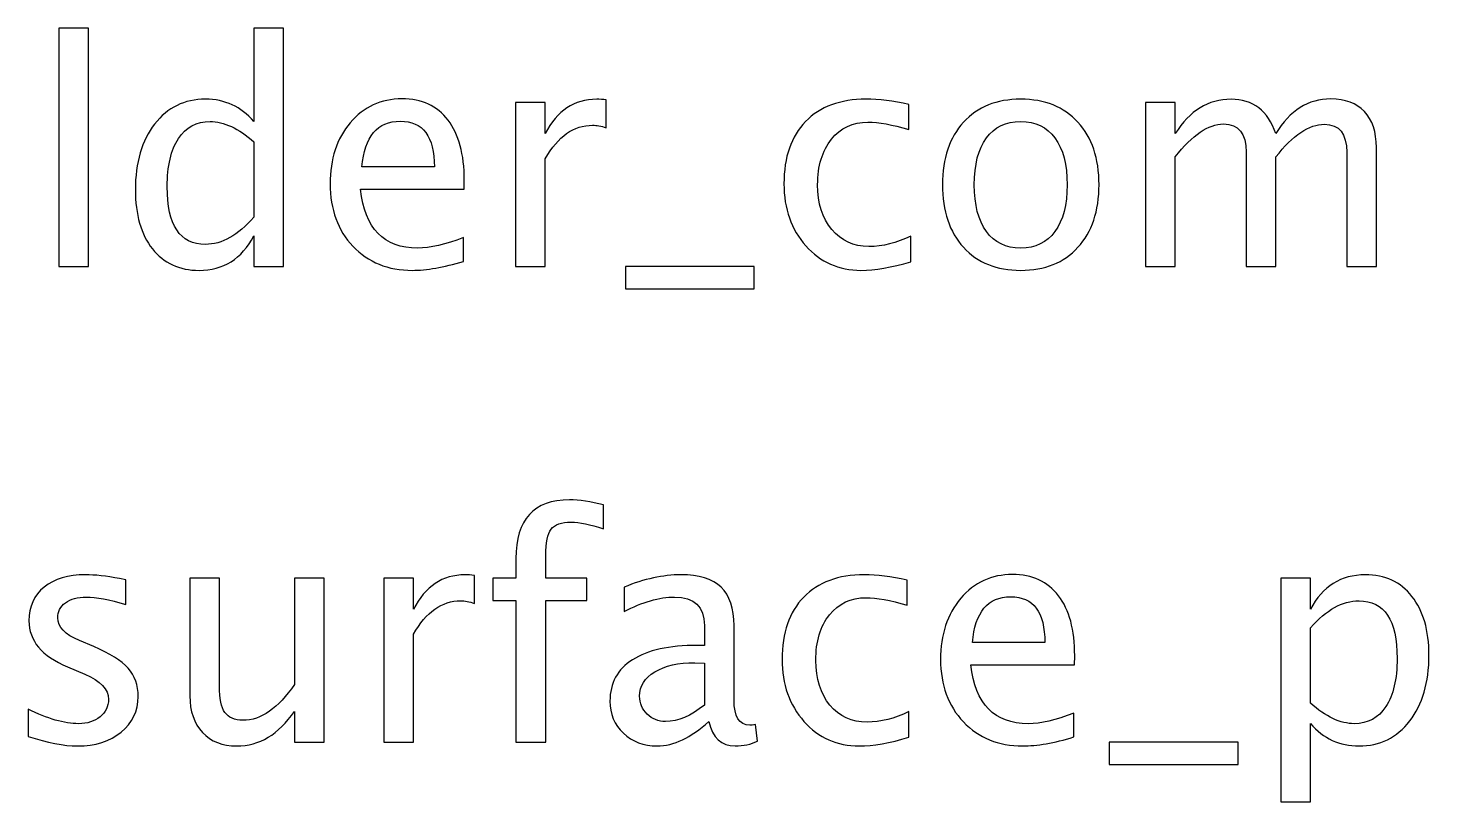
# Model space of a CAD drawing. Header units: centimetres. Extents: x -69 to 69, y -115 to 104.
# Drawn here: x 4.4 to 27.4, y 91.38 to 104.09 of the extents above; entities that cross this region are included whole.
import ezdxf

# ---------------------------------------------------------------- set-up
doc = ezdxf.new("R2010")
doc.units = ezdxf.units.CM
doc.header["$MEASUREMENT"] = 0
doc.layers.add('Layer 1', color=7, linetype='Continuous')

msp = doc.modelspace()

# ---------------------------------------------------------------- linework, layer by layer
at = {"layer": 'Layer 1'}
for points, knots in [([(4.90959, 100.17044), (4.90959, 100.17044), (4.90959, 104.08712), (4.90959, 104.08712), (4.90959, 104.08712), (4.90959, 104.08712), (5.39727, 104.08712), (5.39727, 104.08712), (5.39727, 104.08712), (5.39727, 104.08712), (5.39727, 100.17044), (5.39727, 100.17044), (5.39727, 100.17044), (5.39727, 100.17044), (4.90959, 100.17044), (4.90959, 100.17044)], [0, 0, 0, 0, 0.2, 0.2, 0.2, 0.2, 0.4, 0.4, 0.4, 0.4, 0.6, 0.6, 0.6, 0.6, 1, 1, 1, 1]), ([(8.10999, 100.17044), (8.10999, 100.17044), (8.10999, 100.6759), (8.10999, 100.6759), (8.10999, 100.6759), (7.91102, 100.29829), (7.6113, 100.10948), (7.21083, 100.10948), (7.21083, 100.10948), (6.88571, 100.10948), (6.63002, 100.22717), (6.44375, 100.46339), (6.44375, 100.46339), (6.25748, 100.69961), (6.16435, 101.02219), (6.16435, 101.43113), (6.16435, 101.43113), (6.16435, 101.87817), (6.27018, 102.238), (6.481, 102.51063), (6.481, 102.51063), (6.69267, 102.78241), (6.97038, 102.91872), (7.31497, 102.91872), (7.31497, 102.91872), (7.63416, 102.91872), (7.90002, 102.7968), (8.10999, 102.55211), (8.10999, 102.55211), (8.10999, 102.55211), (8.10999, 104.08712), (8.10999, 104.08712), (8.10999, 104.08712), (8.10999, 104.08712), (8.59767, 104.08712), (8.59767, 104.08712), (8.59767, 104.08712), (8.59767, 104.08712), (8.59767, 100.17044), (8.59767, 100.17044), (8.59767, 100.17044), (8.59767, 100.17044), (8.10999, 100.17044), (8.10999, 100.17044)], [0, 0, 0, 0, 0.08333333, 0.08333333, 0.08333333, 0.08333333, 0.16666667, 0.16666667, 0.16666667, 0.16666667, 0.25, 0.25, 0.25, 0.25, 0.33333333, 0.33333333, 0.33333333, 0.33333333, 0.41666667, 0.41666667, 0.41666667, 0.41666667, 0.5, 0.5, 0.5, 0.5, 0.58333333, 0.58333333, 0.58333333, 0.58333333, 0.66666667, 0.66666667, 0.66666667, 0.66666667, 0.75, 0.75, 0.75, 0.75, 0.83333333, 0.83333333, 0.83333333, 0.83333333, 1, 1, 1, 1]), ([(11.55084, 100.2568), (11.22318, 100.15859), (10.94293, 100.10948), (10.70925, 100.10948), (10.70925, 100.10948), (10.31047, 100.10948), (9.9862, 100.24156), (9.73643, 100.50487), (9.73643, 100.50487), (9.48667, 100.76819), (9.36136, 101.10939), (9.36136, 101.52934), (9.36136, 101.52934), (9.36136, 101.93659), (9.47143, 102.27102), (9.69241, 102.53264), (9.69241, 102.53264), (9.91339, 102.79341), (10.19617, 102.9238), (10.54077, 102.9238), (10.54077, 102.9238), (10.86673, 102.9238), (11.11904, 102.80781), (11.29684, 102.57582), (11.29684, 102.57582), (11.47464, 102.34383), (11.56354, 102.01533), (11.56354, 101.58945), (11.56354, 101.58945), (11.56354, 101.58945), (11.561, 101.44044), (11.561, 101.44044), (11.561, 101.44044), (11.561, 101.44044), (9.8592, 101.44044), (9.8592, 101.44044), (9.8592, 101.44044), (9.93032, 100.79697), (10.24443, 100.47524), (10.80069, 100.47524), (10.80069, 100.47524), (11.00474, 100.47524), (11.25451, 100.53281), (11.55084, 100.64796), (11.55084, 100.64796), (11.55084, 100.64796), (11.55084, 100.2568), (11.55084, 100.2568)], [0, 0, 0, 0, 0.07692308, 0.07692308, 0.07692308, 0.07692308, 0.15384615, 0.15384615, 0.15384615, 0.15384615, 0.23076923, 0.23076923, 0.23076923, 0.23076923, 0.30769231, 0.30769231, 0.30769231, 0.30769231, 0.38461538, 0.38461538, 0.38461538, 0.38461538, 0.46153846, 0.46153846, 0.46153846, 0.46153846, 0.53846154, 0.53846154, 0.53846154, 0.53846154, 0.61538462, 0.61538462, 0.61538462, 0.61538462, 0.69230769, 0.69230769, 0.69230769, 0.69230769, 0.76923077, 0.76923077, 0.76923077, 0.76923077, 0.84615385, 0.84615385, 0.84615385, 0.84615385, 1, 1, 1, 1]), ([(12.40513, 100.17044), (12.40513, 100.17044), (12.40513, 102.86284), (12.40513, 102.86284), (12.40513, 102.86284), (12.40513, 102.86284), (12.89281, 102.86284), (12.89281, 102.86284), (12.89281, 102.86284), (12.89281, 102.86284), (12.89281, 102.35399), (12.89281, 102.35399), (12.89281, 102.35399), (13.0867, 102.73076), (13.36779, 102.91872), (13.73694, 102.91872), (13.73694, 102.91872), (13.78689, 102.91872), (13.83938, 102.91449), (13.89357, 102.90602), (13.89357, 102.90602), (13.89357, 102.90602), (13.89357, 102.44967), (13.89357, 102.44967), (13.89357, 102.44967), (13.8089, 102.47761), (13.7344, 102.492), (13.67005, 102.492), (13.67005, 102.492), (13.36017, 102.492), (13.10109, 102.30912), (12.89281, 101.94251), (12.89281, 101.94251), (12.89281, 101.94251), (12.89281, 100.17044), (12.89281, 100.17044), (12.89281, 100.17044), (12.89281, 100.17044), (12.40513, 100.17044), (12.40513, 100.17044)], [0, 0, 0, 0, 0.09090909, 0.09090909, 0.09090909, 0.09090909, 0.18181818, 0.18181818, 0.18181818, 0.18181818, 0.27272727, 0.27272727, 0.27272727, 0.27272727, 0.36363636, 0.36363636, 0.36363636, 0.36363636, 0.45454545, 0.45454545, 0.45454545, 0.45454545, 0.54545455, 0.54545455, 0.54545455, 0.54545455, 0.63636364, 0.63636364, 0.63636364, 0.63636364, 0.72727273, 0.72727273, 0.72727273, 0.72727273, 0.81818182, 0.81818182, 0.81818182, 0.81818182, 1, 1, 1, 1]), ([(18.89314, 100.25172), (18.57733, 100.15689), (18.30471, 100.10948), (18.07526, 100.10948), (18.07526, 100.10948), (17.71119, 100.10948), (17.40978, 100.2441), (17.17017, 100.51249), (17.17017, 100.51249), (16.93057, 100.78173), (16.81034, 101.12125), (16.81034, 101.53019), (16.81034, 101.53019), (16.81034, 101.96707), (16.92887, 102.30827), (17.16594, 102.55211), (17.16594, 102.55211), (17.40301, 102.7968), (17.73405, 102.91872), (18.15908, 102.91872), (18.15908, 102.91872), (18.36821, 102.91872), (18.60358, 102.88993), (18.86266, 102.83236), (18.86266, 102.83236), (18.86266, 102.83236), (18.86266, 102.42088), (18.86266, 102.42088), (18.86266, 102.42088), (18.58749, 102.50216), (18.36313, 102.5428), (18.19041, 102.5428), (18.19041, 102.5428), (17.93979, 102.5428), (17.73913, 102.44882), (17.58927, 102.26171), (17.58927, 102.26171), (17.43941, 102.07459), (17.36406, 101.82483), (17.36406, 101.51325), (17.36406, 101.51325), (17.36406, 101.21099), (17.44195, 100.96715), (17.59689, 100.78004), (17.59689, 100.78004), (17.75183, 100.59377), (17.95419, 100.50064), (18.20565, 100.50064), (18.20565, 100.50064), (18.42832, 100.50064), (18.65692, 100.55821), (18.89314, 100.67336), (18.89314, 100.67336), (18.89314, 100.67336), (18.89314, 100.25172), (18.89314, 100.25172)], [0, 0, 0, 0, 0.06666667, 0.06666667, 0.06666667, 0.06666667, 0.13333333, 0.13333333, 0.13333333, 0.13333333, 0.2, 0.2, 0.2, 0.2, 0.26666667, 0.26666667, 0.26666667, 0.26666667, 0.33333333, 0.33333333, 0.33333333, 0.33333333, 0.4, 0.4, 0.4, 0.4, 0.46666667, 0.46666667, 0.46666667, 0.46666667, 0.53333333, 0.53333333, 0.53333333, 0.53333333, 0.6, 0.6, 0.6, 0.6, 0.66666667, 0.66666667, 0.66666667, 0.66666667, 0.73333333, 0.73333333, 0.73333333, 0.73333333, 0.8, 0.8, 0.8, 0.8, 0.86666667, 0.86666667, 0.86666667, 0.86666667, 1, 1, 1, 1]), ([(20.69739, 100.10948), (20.302, 100.10948), (19.98873, 100.23563), (19.75844, 100.48794), (19.75844, 100.48794), (19.5273, 100.74025), (19.41215, 101.08315), (19.41215, 101.51579), (19.41215, 101.51579), (19.41215, 101.94759), (19.5273, 102.28965), (19.75844, 102.54111), (19.75844, 102.54111), (19.98873, 102.79257), (20.302, 102.91872), (20.69739, 102.91872), (20.69739, 102.91872), (21.09278, 102.91872), (21.40605, 102.79257), (21.63634, 102.54111), (21.63634, 102.54111), (21.86748, 102.28965), (21.98263, 101.94759), (21.98263, 101.51579), (21.98263, 101.51579), (21.98263, 101.08315), (21.86748, 100.74025), (21.63634, 100.48794), (21.63634, 100.48794), (21.40605, 100.23563), (21.09278, 100.10948), (20.69739, 100.10948)], [0, 0, 0, 0, 0.11111111, 0.11111111, 0.11111111, 0.11111111, 0.22222222, 0.22222222, 0.22222222, 0.22222222, 0.33333333, 0.33333333, 0.33333333, 0.33333333, 0.44444444, 0.44444444, 0.44444444, 0.44444444, 0.55555556, 0.55555556, 0.55555556, 0.55555556, 0.66666667, 0.66666667, 0.66666667, 0.66666667, 0.77777778, 0.77777778, 0.77777778, 0.77777778, 1, 1, 1, 1]), ([(22.74632, 100.17044), (22.74632, 100.17044), (22.74632, 102.86284), (22.74632, 102.86284), (22.74632, 102.86284), (22.74632, 102.86284), (23.234, 102.86284), (23.234, 102.86284), (23.234, 102.86284), (23.234, 102.86284), (23.234, 102.35399), (23.234, 102.35399), (23.234, 102.35399), (23.47191, 102.73076), (23.77671, 102.91872), (24.15009, 102.91872), (24.15009, 102.91872), (24.50993, 102.91872), (24.75461, 102.73076), (24.885, 102.35399), (24.885, 102.35399), (25.11614, 102.73415), (25.41755, 102.9238), (25.78755, 102.9238), (25.78755, 102.9238), (26.02377, 102.9238), (26.20749, 102.85437), (26.33873, 102.71467), (26.33873, 102.71467), (26.46996, 102.57497), (26.536, 102.37939), (26.536, 102.12793), (26.536, 102.12793), (26.536, 102.12793), (26.536, 100.17044), (26.536, 100.17044), (26.536, 100.17044), (26.536, 100.17044), (26.04832, 100.17044), (26.04832, 100.17044), (26.04832, 100.17044), (26.04832, 100.17044), (26.04832, 102.0475), (26.04832, 102.0475), (26.04832, 102.0475), (26.04832, 102.35399), (25.9264, 102.50724), (25.68256, 102.50724), (25.68256, 102.50724), (25.42941, 102.50724), (25.16355, 102.32859), (24.885, 101.97045), (24.885, 101.97045), (24.885, 101.97045), (24.885, 100.17044), (24.885, 100.17044), (24.885, 100.17044), (24.885, 100.17044), (24.39732, 100.17044), (24.39732, 100.17044), (24.39732, 100.17044), (24.39732, 100.17044), (24.39732, 102.04919), (24.39732, 102.04919), (24.39732, 102.04919), (24.39732, 102.35823), (24.27371, 102.51232), (24.02563, 102.51232), (24.02563, 102.51232), (23.77925, 102.51232), (23.51509, 102.33283), (23.234, 101.97299), (23.234, 101.97299), (23.234, 101.97299), (23.234, 100.17044), (23.234, 100.17044), (23.234, 100.17044), (23.234, 100.17044), (22.74632, 100.17044), (22.74632, 100.17044)], [0, 0, 0, 0, 0.04761905, 0.04761905, 0.04761905, 0.04761905, 0.0952381, 0.0952381, 0.0952381, 0.0952381, 0.14285714, 0.14285714, 0.14285714, 0.14285714, 0.19047619, 0.19047619, 0.19047619, 0.19047619, 0.23809524, 0.23809524, 0.23809524, 0.23809524, 0.28571429, 0.28571429, 0.28571429, 0.28571429, 0.33333333, 0.33333333, 0.33333333, 0.33333333, 0.38095238, 0.38095238, 0.38095238, 0.38095238, 0.42857143, 0.42857143, 0.42857143, 0.42857143, 0.47619048, 0.47619048, 0.47619048, 0.47619048, 0.52380952, 0.52380952, 0.52380952, 0.52380952, 0.57142857, 0.57142857, 0.57142857, 0.57142857, 0.61904762, 0.61904762, 0.61904762, 0.61904762, 0.66666667, 0.66666667, 0.66666667, 0.66666667, 0.71428571, 0.71428571, 0.71428571, 0.71428571, 0.76190476, 0.76190476, 0.76190476, 0.76190476, 0.80952381, 0.80952381, 0.80952381, 0.80952381, 0.85714286, 0.85714286, 0.85714286, 0.85714286, 0.9047619, 0.9047619, 0.9047619, 0.9047619, 1, 1, 1, 1]), ([(8.10999, 102.21853), (7.85684, 102.4412), (7.61723, 102.55296), (7.39032, 102.55296), (7.39032, 102.55296), (7.1668, 102.55296), (6.99408, 102.45983), (6.87132, 102.27271), (6.87132, 102.27271), (6.74855, 102.08645), (6.68759, 101.82229), (6.68759, 101.48023), (6.68759, 101.48023), (6.68759, 100.85116), (6.89587, 100.5362), (7.31328, 100.5362), (7.31328, 100.5362), (7.58421, 100.5362), (7.85006, 100.68437), (8.10999, 100.97985), (8.10999, 100.97985), (8.10999, 100.97985), (8.10999, 102.21853), (8.10999, 102.21853)], [0, 0, 0, 0, 0.14285714, 0.14285714, 0.14285714, 0.14285714, 0.28571429, 0.28571429, 0.28571429, 0.28571429, 0.42857143, 0.42857143, 0.42857143, 0.42857143, 0.57142857, 0.57142857, 0.57142857, 0.57142857, 0.71428571, 0.71428571, 0.71428571, 0.71428571, 1, 1, 1, 1]), ([(9.8846, 101.8062), (9.8846, 101.8062), (11.07332, 101.8062), (11.07332, 101.8062), (11.07332, 101.8062), (11.07332, 102.30743), (10.88621, 102.55804), (10.51283, 102.55804), (10.51283, 102.55804), (10.13691, 102.55804), (9.92778, 102.30743), (9.8846, 101.8062)], [0, 0, 0, 0, 0.25, 0.25, 0.25, 0.25, 0.5, 0.5, 0.5, 0.5, 1, 1, 1, 1]), ([(20.69654, 100.47524), (20.93784, 100.47524), (21.1258, 100.56583), (21.25958, 100.74787), (21.25958, 100.74787), (21.3925, 100.92905), (21.45939, 101.18559), (21.45939, 101.51579), (21.45939, 101.51579), (21.45939, 101.84515), (21.3925, 102.10084), (21.25958, 102.28203), (21.25958, 102.28203), (21.1258, 102.46237), (20.93784, 102.55296), (20.69654, 102.55296), (20.69654, 102.55296), (20.4544, 102.55296), (20.26644, 102.46237), (20.13436, 102.28203), (20.13436, 102.28203), (20.00143, 102.10084), (19.93539, 101.84515), (19.93539, 101.51579), (19.93539, 101.51579), (19.93539, 101.18559), (20.00143, 100.92905), (20.13436, 100.74787), (20.13436, 100.74787), (20.26644, 100.56583), (20.4544, 100.47524), (20.69654, 100.47524)], [0, 0, 0, 0, 0.11111111, 0.11111111, 0.11111111, 0.11111111, 0.22222222, 0.22222222, 0.22222222, 0.22222222, 0.33333333, 0.33333333, 0.33333333, 0.33333333, 0.44444444, 0.44444444, 0.44444444, 0.44444444, 0.55555556, 0.55555556, 0.55555556, 0.55555556, 0.66666667, 0.66666667, 0.66666667, 0.66666667, 0.77777778, 0.77777778, 0.77777778, 0.77777778, 1, 1, 1, 1]), ([(14.20938, 99.80468), (14.20938, 99.80468), (14.20938, 100.17044), (14.20938, 100.17044), (14.20938, 100.17044), (14.20938, 100.17044), (16.32266, 100.17044), (16.32266, 100.17044), (16.32266, 100.17044), (16.32266, 100.17044), (16.32266, 99.80468), (16.32266, 99.80468), (16.32266, 99.80468), (16.32266, 99.80468), (14.20938, 99.80468), (14.20938, 99.80468)], [0, 0, 0, 0, 0.2, 0.2, 0.2, 0.2, 0.4, 0.4, 0.4, 0.4, 0.6, 0.6, 0.6, 0.6, 1, 1, 1, 1]), ([(12.41192, 92.36417), (12.41192, 92.36417), (12.41192, 94.69081), (12.41192, 94.69081), (12.41192, 94.69081), (12.41192, 94.69081), (12.03007, 94.69081), (12.03007, 94.69081), (12.03007, 94.69081), (12.03007, 94.69081), (12.03007, 95.05657), (12.03007, 95.05657), (12.03007, 95.05657), (12.03007, 95.05657), (12.41192, 95.05657), (12.41192, 95.05657), (12.41192, 95.05657), (12.41192, 95.05657), (12.41192, 95.37915), (12.41192, 95.37915), (12.41192, 95.37915), (12.41192, 96.02092), (12.70487, 96.34181), (13.29076, 96.34181), (13.29076, 96.34181), (13.45501, 96.34181), (13.64128, 96.31472), (13.84956, 96.26053), (13.84956, 96.26053), (13.84956, 96.26053), (13.84956, 95.86937), (13.84956, 95.86937), (13.84956, 95.86937), (13.62858, 95.94049), (13.45163, 95.97605), (13.3187, 95.97605), (13.3187, 95.97605), (13.15699, 95.97605), (13.04692, 95.93795), (12.9885, 95.8609), (12.9885, 95.8609), (12.92923, 95.78386), (12.8996, 95.64077), (12.8996, 95.43164), (12.8996, 95.43164), (12.8996, 95.43164), (12.8996, 95.05657), (12.8996, 95.05657), (12.8996, 95.05657), (12.8996, 95.05657), (13.57609, 95.05657), (13.57609, 95.05657), (13.57609, 95.05657), (13.57609, 95.05657), (13.57609, 94.69081), (13.57609, 94.69081), (13.57609, 94.69081), (13.57609, 94.69081), (12.8996, 94.69081), (12.8996, 94.69081), (12.8996, 94.69081), (12.8996, 94.69081), (12.8996, 92.36417), (12.8996, 92.36417), (12.8996, 92.36417), (12.8996, 92.36417), (12.41192, 92.36417), (12.41192, 92.36417)], [0, 0, 0, 0, 0.05555556, 0.05555556, 0.05555556, 0.05555556, 0.11111111, 0.11111111, 0.11111111, 0.11111111, 0.16666667, 0.16666667, 0.16666667, 0.16666667, 0.22222222, 0.22222222, 0.22222222, 0.22222222, 0.27777778, 0.27777778, 0.27777778, 0.27777778, 0.33333333, 0.33333333, 0.33333333, 0.33333333, 0.38888889, 0.38888889, 0.38888889, 0.38888889, 0.44444444, 0.44444444, 0.44444444, 0.44444444, 0.5, 0.5, 0.5, 0.5, 0.55555556, 0.55555556, 0.55555556, 0.55555556, 0.61111111, 0.61111111, 0.61111111, 0.61111111, 0.66666667, 0.66666667, 0.66666667, 0.66666667, 0.72222222, 0.72222222, 0.72222222, 0.72222222, 0.77777778, 0.77777778, 0.77777778, 0.77777778, 0.83333333, 0.83333333, 0.83333333, 0.83333333, 0.88888889, 0.88888889, 0.88888889, 0.88888889, 1, 1, 1, 1]), ([(4.40245, 92.46069), (4.40245, 92.46069), (4.40245, 92.90773), (4.40245, 92.90773), (4.40245, 92.90773), (4.72164, 92.74856), (4.9985, 92.66897), (5.23472, 92.66897), (5.23472, 92.66897), (5.37527, 92.66897), (5.49211, 92.70707), (5.5844, 92.78327), (5.5844, 92.78327), (5.67668, 92.85862), (5.72325, 92.95345), (5.72325, 93.06775), (5.72325, 93.06775), (5.72325, 93.23454), (5.59371, 93.37255), (5.33463, 93.48177), (5.33463, 93.48177), (5.33463, 93.48177), (5.0493, 93.60284), (5.0493, 93.60284), (5.0493, 93.60284), (4.62851, 93.77726), (4.41769, 94.02956), (4.41769, 94.35722), (4.41769, 94.35722), (4.41769, 94.59175), (4.50066, 94.77632), (4.66661, 94.91094), (4.66661, 94.91094), (4.83256, 95.04556), (5.06031, 95.11245), (5.34902, 95.11245), (5.34902, 95.11245), (5.49888, 95.11245), (5.68515, 95.09213), (5.90613, 95.05064), (5.90613, 95.05064), (5.90613, 95.05064), (6.00773, 95.03117), (6.00773, 95.03117), (6.00773, 95.03117), (6.00773, 95.03117), (6.00773, 94.62477), (6.00773, 94.62477), (6.00773, 94.62477), (5.73595, 94.70605), (5.5192, 94.74669), (5.35749, 94.74669), (5.35749, 94.74669), (5.21525, 94.74669), (5.10264, 94.71536), (5.01713, 94.65356), (5.01713, 94.65356), (4.93246, 94.59175), (4.89013, 94.50878), (4.89013, 94.40464), (4.89013, 94.40464), (4.89013, 94.25816), (5.00866, 94.1337), (5.24658, 94.03295), (5.24658, 94.03295), (5.24658, 94.03295), (5.4811, 93.93389), (5.4811, 93.93389), (5.4811, 93.93389), (5.74696, 93.82213), (5.93492, 93.7036), (6.04498, 93.57914), (6.04498, 93.57914), (6.1559, 93.45468), (6.21093, 93.29889), (6.21093, 93.11262), (6.21093, 93.11262), (6.21093, 92.8764), (6.1178, 92.68252), (5.93068, 92.53096), (5.93068, 92.53096), (5.74442, 92.37941), (5.50566, 92.30321), (5.21525, 92.30321), (5.21525, 92.30321), (4.99173, 92.30321), (4.72164, 92.3557), (4.40245, 92.46069)], [0, 0, 0, 0, 0.04347826, 0.04347826, 0.04347826, 0.04347826, 0.08695652, 0.08695652, 0.08695652, 0.08695652, 0.13043478, 0.13043478, 0.13043478, 0.13043478, 0.17391304, 0.17391304, 0.17391304, 0.17391304, 0.2173913, 0.2173913, 0.2173913, 0.2173913, 0.26086957, 0.26086957, 0.26086957, 0.26086957, 0.30434783, 0.30434783, 0.30434783, 0.30434783, 0.34782609, 0.34782609, 0.34782609, 0.34782609, 0.39130435, 0.39130435, 0.39130435, 0.39130435, 0.43478261, 0.43478261, 0.43478261, 0.43478261, 0.47826087, 0.47826087, 0.47826087, 0.47826087, 0.52173913, 0.52173913, 0.52173913, 0.52173913, 0.56521739, 0.56521739, 0.56521739, 0.56521739, 0.60869565, 0.60869565, 0.60869565, 0.60869565, 0.65217391, 0.65217391, 0.65217391, 0.65217391, 0.69565217, 0.69565217, 0.69565217, 0.69565217, 0.73913043, 0.73913043, 0.73913043, 0.73913043, 0.7826087, 0.7826087, 0.7826087, 0.7826087, 0.82608696, 0.82608696, 0.82608696, 0.82608696, 0.86956522, 0.86956522, 0.86956522, 0.86956522, 0.91304348, 0.91304348, 0.91304348, 0.91304348, 1, 1, 1, 1]), ([(8.77548, 92.36417), (8.77548, 92.36417), (8.77548, 92.87048), (8.77548, 92.87048), (8.77548, 92.87048), (8.51555, 92.49202), (8.19975, 92.30321), (7.82891, 92.30321), (7.82891, 92.30321), (7.59353, 92.30321), (7.40642, 92.37687), (7.26757, 92.52504), (7.26757, 92.52504), (7.12787, 92.6732), (7.05844, 92.87217), (7.05844, 93.12363), (7.05844, 93.12363), (7.05844, 93.12363), (7.05844, 95.05657), (7.05844, 95.05657), (7.05844, 95.05657), (7.05844, 95.05657), (7.54612, 95.05657), (7.54612, 95.05657), (7.54612, 95.05657), (7.54612, 95.05657), (7.54612, 93.2828), (7.54612, 93.2828), (7.54612, 93.2828), (7.54612, 93.08045), (7.57575, 92.93736), (7.63417, 92.8527), (7.63417, 92.8527), (7.69344, 92.76718), (7.79165, 92.72485), (7.92966, 92.72485), (7.92966, 92.72485), (8.22769, 92.72485), (8.51047, 92.92043), (8.77548, 93.31244), (8.77548, 93.31244), (8.77548, 93.31244), (8.77548, 95.05657), (8.77548, 95.05657), (8.77548, 95.05657), (8.77548, 95.05657), (9.26316, 95.05657), (9.26316, 95.05657), (9.26316, 95.05657), (9.26316, 95.05657), (9.26316, 92.36417), (9.26316, 92.36417), (9.26316, 92.36417), (9.26316, 92.36417), (8.77548, 92.36417), (8.77548, 92.36417)], [0, 0, 0, 0, 0.06666667, 0.06666667, 0.06666667, 0.06666667, 0.13333333, 0.13333333, 0.13333333, 0.13333333, 0.2, 0.2, 0.2, 0.2, 0.26666667, 0.26666667, 0.26666667, 0.26666667, 0.33333333, 0.33333333, 0.33333333, 0.33333333, 0.4, 0.4, 0.4, 0.4, 0.46666667, 0.46666667, 0.46666667, 0.46666667, 0.53333333, 0.53333333, 0.53333333, 0.53333333, 0.6, 0.6, 0.6, 0.6, 0.66666667, 0.66666667, 0.66666667, 0.66666667, 0.73333333, 0.73333333, 0.73333333, 0.73333333, 0.8, 0.8, 0.8, 0.8, 0.86666667, 0.86666667, 0.86666667, 0.86666667, 1, 1, 1, 1]), ([(10.24191, 92.36417), (10.24191, 92.36417), (10.24191, 95.05657), (10.24191, 95.05657), (10.24191, 95.05657), (10.24191, 95.05657), (10.72959, 95.05657), (10.72959, 95.05657), (10.72959, 95.05657), (10.72959, 95.05657), (10.72959, 94.54772), (10.72959, 94.54772), (10.72959, 94.54772), (10.92348, 94.92449), (11.20457, 95.11245), (11.57372, 95.11245), (11.57372, 95.11245), (11.62367, 95.11245), (11.67616, 95.10822), (11.73035, 95.09975), (11.73035, 95.09975), (11.73035, 95.09975), (11.73035, 94.6434), (11.73035, 94.6434), (11.73035, 94.6434), (11.64568, 94.67134), (11.57118, 94.68573), (11.50683, 94.68573), (11.50683, 94.68573), (11.19695, 94.68573), (10.93787, 94.50285), (10.72959, 94.13624), (10.72959, 94.13624), (10.72959, 94.13624), (10.72959, 92.36417), (10.72959, 92.36417), (10.72959, 92.36417), (10.72959, 92.36417), (10.24191, 92.36417), (10.24191, 92.36417)], [0, 0, 0, 0, 0.09090909, 0.09090909, 0.09090909, 0.09090909, 0.18181818, 0.18181818, 0.18181818, 0.18181818, 0.27272727, 0.27272727, 0.27272727, 0.27272727, 0.36363636, 0.36363636, 0.36363636, 0.36363636, 0.45454545, 0.45454545, 0.45454545, 0.45454545, 0.54545455, 0.54545455, 0.54545455, 0.54545455, 0.63636364, 0.63636364, 0.63636364, 0.63636364, 0.72727273, 0.72727273, 0.72727273, 0.72727273, 0.81818182, 0.81818182, 0.81818182, 0.81818182, 1, 1, 1, 1]), ([(15.57592, 92.70707), (15.28297, 92.43783), (15.00103, 92.30321), (14.7301, 92.30321), (14.7301, 92.30321), (14.50742, 92.30321), (14.322, 92.37264), (14.17553, 92.51234), (14.17553, 92.51234), (14.02821, 92.65204), (13.95455, 92.82814), (13.95455, 93.04066), (13.95455, 93.04066), (13.95455, 93.33445), (14.07816, 93.56051), (14.32539, 93.71799), (14.32539, 93.71799), (14.57262, 93.87547), (14.92737, 93.95421), (15.38965, 93.95421), (15.38965, 93.95421), (15.38965, 93.95421), (15.50395, 93.95421), (15.50395, 93.95421), (15.50395, 93.95421), (15.50395, 93.95421), (15.50395, 94.27848), (15.50395, 94.27848), (15.50395, 94.27848), (15.50395, 94.5909), (15.34139, 94.74669), (15.01542, 94.74669), (15.01542, 94.74669), (14.76312, 94.74669), (14.4871, 94.6671), (14.18823, 94.50793), (14.18823, 94.50793), (14.18823, 94.50793), (14.18823, 94.90925), (14.18823, 94.90925), (14.18823, 94.90925), (14.51674, 95.04472), (14.82662, 95.11245), (15.11702, 95.11245), (15.11702, 95.11245), (15.4159, 95.11245), (15.63688, 95.04472), (15.77827, 94.9084), (15.77827, 94.9084), (15.92051, 94.77209), (15.99163, 94.56212), (15.99163, 94.27848), (15.99163, 94.27848), (15.99163, 94.27848), (15.99163, 93.06182), (15.99163, 93.06182), (15.99163, 93.06182), (15.99163, 92.78327), (16.07714, 92.64357), (16.24902, 92.64357), (16.24902, 92.64357), (16.27018, 92.64357), (16.30151, 92.64696), (16.343, 92.65373), (16.343, 92.65373), (16.343, 92.65373), (16.37771, 92.3828), (16.37771, 92.3828), (16.37771, 92.3828), (16.2668, 92.32946), (16.14488, 92.30321), (16.0111, 92.30321), (16.0111, 92.30321), (15.78335, 92.30321), (15.63857, 92.43783), (15.57592, 92.70707)], [0, 0, 0, 0, 0.05, 0.05, 0.05, 0.05, 0.1, 0.1, 0.1, 0.1, 0.15, 0.15, 0.15, 0.15, 0.2, 0.2, 0.2, 0.2, 0.25, 0.25, 0.25, 0.25, 0.3, 0.3, 0.3, 0.3, 0.35, 0.35, 0.35, 0.35, 0.4, 0.4, 0.4, 0.4, 0.45, 0.45, 0.45, 0.45, 0.5, 0.5, 0.5, 0.5, 0.55, 0.55, 0.55, 0.55, 0.6, 0.6, 0.6, 0.6, 0.65, 0.65, 0.65, 0.65, 0.7, 0.7, 0.7, 0.7, 0.75, 0.75, 0.75, 0.75, 0.8, 0.8, 0.8, 0.8, 0.85, 0.85, 0.85, 0.85, 0.9, 0.9, 0.9, 0.9, 1, 1, 1, 1]), ([(18.86268, 92.44545), (18.54687, 92.35062), (18.27425, 92.30321), (18.0448, 92.30321), (18.0448, 92.30321), (17.68073, 92.30321), (17.37932, 92.43783), (17.13971, 92.70622), (17.13971, 92.70622), (16.90011, 92.97546), (16.77988, 93.31498), (16.77988, 93.72392), (16.77988, 93.72392), (16.77988, 94.1608), (16.89841, 94.502), (17.13548, 94.74584), (17.13548, 94.74584), (17.37255, 94.99053), (17.70359, 95.11245), (18.12862, 95.11245), (18.12862, 95.11245), (18.33775, 95.11245), (18.57312, 95.08366), (18.8322, 95.02609), (18.8322, 95.02609), (18.8322, 95.02609), (18.8322, 94.61461), (18.8322, 94.61461), (18.8322, 94.61461), (18.55703, 94.69589), (18.33267, 94.73653), (18.15995, 94.73653), (18.15995, 94.73653), (17.90933, 94.73653), (17.70867, 94.64255), (17.55881, 94.45544), (17.55881, 94.45544), (17.40895, 94.26832), (17.3336, 94.01856), (17.3336, 93.70698), (17.3336, 93.70698), (17.3336, 93.40472), (17.41149, 93.16088), (17.56643, 92.97377), (17.56643, 92.97377), (17.72137, 92.7875), (17.92373, 92.69437), (18.17519, 92.69437), (18.17519, 92.69437), (18.39786, 92.69437), (18.62646, 92.75194), (18.86268, 92.86709), (18.86268, 92.86709), (18.86268, 92.86709), (18.86268, 92.44545), (18.86268, 92.44545)], [0, 0, 0, 0, 0.06666667, 0.06666667, 0.06666667, 0.06666667, 0.13333333, 0.13333333, 0.13333333, 0.13333333, 0.2, 0.2, 0.2, 0.2, 0.26666667, 0.26666667, 0.26666667, 0.26666667, 0.33333333, 0.33333333, 0.33333333, 0.33333333, 0.4, 0.4, 0.4, 0.4, 0.46666667, 0.46666667, 0.46666667, 0.46666667, 0.53333333, 0.53333333, 0.53333333, 0.53333333, 0.6, 0.6, 0.6, 0.6, 0.66666667, 0.66666667, 0.66666667, 0.66666667, 0.73333333, 0.73333333, 0.73333333, 0.73333333, 0.8, 0.8, 0.8, 0.8, 0.86666667, 0.86666667, 0.86666667, 0.86666667, 1, 1, 1, 1]), ([(21.57117, 92.45053), (21.24351, 92.35232), (20.96326, 92.30321), (20.72958, 92.30321), (20.72958, 92.30321), (20.3308, 92.30321), (20.00653, 92.43529), (19.75676, 92.6986), (19.75676, 92.6986), (19.507, 92.96192), (19.38169, 93.30312), (19.38169, 93.72307), (19.38169, 93.72307), (19.38169, 94.13032), (19.49176, 94.46475), (19.71274, 94.72637), (19.71274, 94.72637), (19.93372, 94.98714), (20.2165, 95.11753), (20.5611, 95.11753), (20.5611, 95.11753), (20.88706, 95.11753), (21.13937, 95.00154), (21.31717, 94.76955), (21.31717, 94.76955), (21.49497, 94.53756), (21.58387, 94.20906), (21.58387, 93.78318), (21.58387, 93.78318), (21.58387, 93.78318), (21.58133, 93.63417), (21.58133, 93.63417), (21.58133, 93.63417), (21.58133, 93.63417), (19.87953, 93.63417), (19.87953, 93.63417), (19.87953, 93.63417), (19.95065, 92.9907), (20.26476, 92.66897), (20.82102, 92.66897), (20.82102, 92.66897), (21.02507, 92.66897), (21.27484, 92.72654), (21.57117, 92.84169), (21.57117, 92.84169), (21.57117, 92.84169), (21.57117, 92.45053), (21.57117, 92.45053)], [0, 0, 0, 0, 0.07692308, 0.07692308, 0.07692308, 0.07692308, 0.15384615, 0.15384615, 0.15384615, 0.15384615, 0.23076923, 0.23076923, 0.23076923, 0.23076923, 0.30769231, 0.30769231, 0.30769231, 0.30769231, 0.38461538, 0.38461538, 0.38461538, 0.38461538, 0.46153846, 0.46153846, 0.46153846, 0.46153846, 0.53846154, 0.53846154, 0.53846154, 0.53846154, 0.61538462, 0.61538462, 0.61538462, 0.61538462, 0.69230769, 0.69230769, 0.69230769, 0.69230769, 0.76923077, 0.76923077, 0.76923077, 0.76923077, 0.84615385, 0.84615385, 0.84615385, 0.84615385, 1, 1, 1, 1]), ([(24.96546, 91.38373), (24.96546, 91.38373), (24.96546, 95.05657), (24.96546, 95.05657), (24.96546, 95.05657), (24.96546, 95.05657), (25.45314, 95.05657), (25.45314, 95.05657), (25.45314, 95.05657), (25.45314, 95.05657), (25.45314, 94.54772), (25.45314, 94.54772), (25.45314, 94.54772), (25.65295, 94.92449), (25.95352, 95.11245), (26.35399, 95.11245), (26.35399, 95.11245), (26.67827, 95.11245), (26.93311, 94.99476), (27.11938, 94.75854), (27.11938, 94.75854), (27.30565, 94.52232), (27.39878, 94.19974), (27.39878, 93.7908), (27.39878, 93.7908), (27.39878, 93.34546), (27.29295, 92.98562), (27.08213, 92.713), (27.08213, 92.713), (26.87131, 92.43952), (26.5936, 92.30321), (26.24985, 92.30321), (26.24985, 92.30321), (25.93066, 92.30321), (25.66481, 92.42513), (25.45314, 92.66982), (25.45314, 92.66982), (25.45314, 92.66982), (25.45314, 91.38373), (25.45314, 91.38373), (25.45314, 91.38373), (25.45314, 91.38373), (24.96546, 91.38373), (24.96546, 91.38373)], [0, 0, 0, 0, 0.08333333, 0.08333333, 0.08333333, 0.08333333, 0.16666667, 0.16666667, 0.16666667, 0.16666667, 0.25, 0.25, 0.25, 0.25, 0.33333333, 0.33333333, 0.33333333, 0.33333333, 0.41666667, 0.41666667, 0.41666667, 0.41666667, 0.5, 0.5, 0.5, 0.5, 0.58333333, 0.58333333, 0.58333333, 0.58333333, 0.66666667, 0.66666667, 0.66666667, 0.66666667, 0.75, 0.75, 0.75, 0.75, 0.83333333, 0.83333333, 0.83333333, 0.83333333, 1, 1, 1, 1]), ([(19.90493, 93.99993), (19.90493, 93.99993), (21.09365, 93.99993), (21.09365, 93.99993), (21.09365, 93.99993), (21.09365, 94.50116), (20.90654, 94.75177), (20.53316, 94.75177), (20.53316, 94.75177), (20.15724, 94.75177), (19.94811, 94.50116), (19.90493, 93.99993)], [0, 0, 0, 0, 0.25, 0.25, 0.25, 0.25, 0.5, 0.5, 0.5, 0.5, 1, 1, 1, 1]), ([(25.45314, 93.00594), (25.7046, 92.78158), (25.94421, 92.66897), (26.17196, 92.66897), (26.17196, 92.66897), (26.39633, 92.66897), (26.56989, 92.76295), (26.69181, 92.95006), (26.69181, 92.95006), (26.81458, 93.13718), (26.87554, 93.40049), (26.87554, 93.74085), (26.87554, 93.74085), (26.87554, 94.37077), (26.66726, 94.68573), (26.2507, 94.68573), (26.2507, 94.68573), (25.97807, 94.68573), (25.71222, 94.53841), (25.45314, 94.24292), (25.45314, 94.24292), (25.45314, 94.24292), (25.45314, 93.00594), (25.45314, 93.00594)], [0, 0, 0, 0, 0.14285714, 0.14285714, 0.14285714, 0.14285714, 0.28571429, 0.28571429, 0.28571429, 0.28571429, 0.42857143, 0.42857143, 0.42857143, 0.42857143, 0.57142857, 0.57142857, 0.57142857, 0.57142857, 0.71428571, 0.71428571, 0.71428571, 0.71428571, 1, 1, 1, 1]), ([(15.50395, 92.97292), (15.50395, 92.97292), (15.50395, 93.66465), (15.50395, 93.66465), (15.50395, 93.66465), (15.50395, 93.66465), (15.34732, 93.66973), (15.34732, 93.66973), (15.34732, 93.66973), (15.07638, 93.66973), (14.85794, 93.61978), (14.69115, 93.51987), (14.69115, 93.51987), (14.5252, 93.41912), (14.44223, 93.28619), (14.44223, 93.12024), (14.44223, 93.12024), (14.44223, 93.00425), (14.48372, 92.90604), (14.56584, 92.8256), (14.56584, 92.8256), (14.64882, 92.74517), (14.74957, 92.70453), (14.86895, 92.70453), (14.86895, 92.70453), (15.07215, 92.70453), (15.28382, 92.79428), (15.50395, 92.97292)], [0, 0, 0, 0, 0.125, 0.125, 0.125, 0.125, 0.25, 0.25, 0.25, 0.25, 0.375, 0.375, 0.375, 0.375, 0.5, 0.5, 0.5, 0.5, 0.625, 0.625, 0.625, 0.625, 0.75, 0.75, 0.75, 0.75, 1, 1, 1, 1]), ([(22.15114, 91.99841), (22.15114, 91.99841), (22.15114, 92.36417), (22.15114, 92.36417), (22.15114, 92.36417), (22.15114, 92.36417), (24.26442, 92.36417), (24.26442, 92.36417), (24.26442, 92.36417), (24.26442, 92.36417), (24.26442, 91.99841), (24.26442, 91.99841), (24.26442, 91.99841), (24.26442, 91.99841), (22.15114, 91.99841), (22.15114, 91.99841)], [0, 0, 0, 0, 0.2, 0.2, 0.2, 0.2, 0.4, 0.4, 0.4, 0.4, 0.6, 0.6, 0.6, 0.6, 1, 1, 1, 1])]:
    msp.add_open_spline(points, degree=3, knots=knots, dxfattribs=at)

doc.saveas('drawing.dxf')
